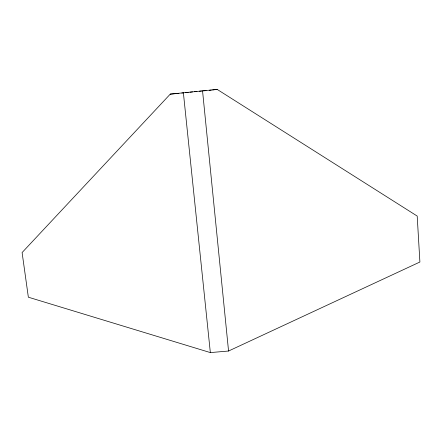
<?xml version="1.0" encoding="UTF-8"?>
<svg xmlns="http://www.w3.org/2000/svg" width="442" height="442" viewBox="0 0 442 442"><rect width="100%" height="100%" fill="white"/><g stroke="black" fill="none" stroke-linecap="round" stroke-linejoin="round"><path stroke-width="0.66" d="M170.269 94.113L22.1 252.553L28.354 297.201L210.342 352.589L228.553 351.025L419.9 262.018L417.193 216.061L217.182 89.411L170.269 94.113L176.259 93.594M209.326 90.312L211.293 90.085M212.602 89.936L217.182 89.411M177.59 93.477L178.922 93.361M183.364 92.599L210.342 352.589M202.53 90.676L228.553 351.025M181.833 93.03A21.166 0.287 -5.7 0 1 183.137 92.892M185.585 92.627A21.166 0.287 -5.7 0 1 188.215 92.35M190.027 92.163A21.166 0.287 -5.7 0 1 192.53 91.908M194.408 91.715A21.166 0.287 -5.7 0 1 196.944 91.466M199.436 91.223A21.166 0.287 -5.7 0 1 201.486 91.024M203.48 90.837A21.166 0.287 -5.7 0 1 206.143 90.593"/></g></svg>
